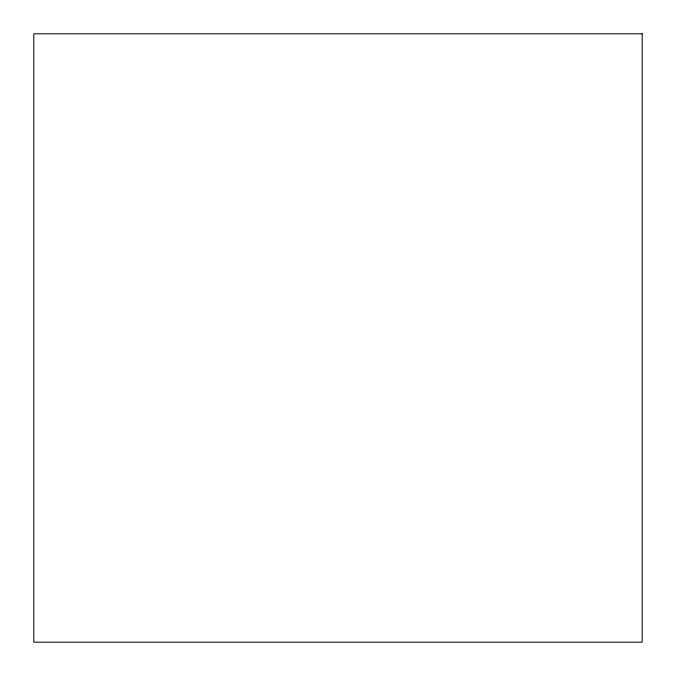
<?xml version="1.0" encoding="UTF-8"?>
<svg xmlns="http://www.w3.org/2000/svg" width="676" height="676" viewBox="0 0 676 676"><rect width="100%" height="100%" fill="white"/><g stroke="black" fill="none" stroke-linecap="round" stroke-linejoin="round"><path stroke-width="1.01" d="M642.2 33.8L33.8 33.8L33.8 642.2L642.2 642.2L642.2 33.8"/></g></svg>
